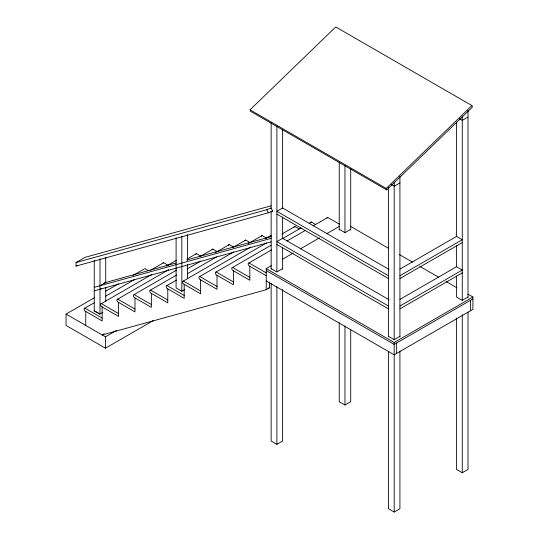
<?xml version="1.0" encoding="UTF-8"?>
<svg xmlns="http://www.w3.org/2000/svg" width="539" height="539" viewBox="0 0 539 539"><rect width="100%" height="100%" fill="white"/><g stroke="black" fill="none" stroke-linecap="round" stroke-linejoin="round"><path stroke-width="0.81" d="M250.035 109.821L335.743 26.95L471.915 105.563L472.44 107.059L386.732 189.93L250.561 111.31L250.035 109.821L386.207 188.434L386.732 189.93M386.207 188.434L471.915 105.563M76.046 262.554L266.866 209.678L271.144 208L272.606 211.126L268.328 212.811L76.046 266.091L76.046 262.554L85.068 257.346L271.036 205.81M76.046 266.091L77.434 265.289M99.991 285.737L105.469 282.571M99.991 289.268L101.359 288.48M153.568 320.402L105.442 348.187L66.068 325.455L66.068 314.089L94.507 297.669M105.442 291.356L118.567 283.777M133.146 275.362L144.816 268.624L148.461 270.726M102.161 306.94L102.161 320.934L84.933 310.99A1.886 1.091 60 0 1 84.111 309.096A1.886 1.091 60 0 1 84.933 308.146L94.413 302.675M105.348 296.362L134.514 279.519M150.556 270.261L163.681 262.682L168.707 265.586M118.567 302.419L118.567 316.413L101.339 306.469A1.886 1.091 60 0 1 100.517 304.575A1.886 1.091 60 0 1 101.339 303.625L151.654 274.58M166.234 266.158L176.442 260.263M134.972 297.899L134.972 311.892L117.745 301.948A1.886 1.091 60 0 1 116.923 300.055A1.886 1.091 60 0 1 117.745 299.105L168.788 269.635M187.013 259.111L196.492 253.64L200.798 256.126M102.861 312.344L99.722 314.156L93.981 310.841M151.378 293.378L151.378 307.371L134.15 297.427A1.886 1.091 60 0 1 133.328 295.534A1.886 1.091 60 0 1 134.15 294.584L176.442 270.167M199.774 256.699L212.898 249.119L217.204 251.605M167.784 288.857L167.784 302.851L150.556 292.906A1.886 1.091 60 0 1 149.734 291.013A1.886 1.091 60 0 1 150.556 290.063L176.805 274.91M187.013 269.015L200.872 261.017M215.452 252.596L229.304 244.598L233.609 247.084M184.19 284.336L184.19 298.33L166.962 288.385A1.886 1.091 60 0 1 166.14 286.492A1.886 1.091 60 0 1 166.962 285.542L176.442 280.071M187.377 273.758L216.543 256.914M232.585 247.657L245.71 240.077L250.015 242.563M200.596 279.815L200.596 293.809L183.368 283.864A1.886 1.091 60 0 1 182.546 281.971A1.886 1.091 60 0 1 183.368 281.021L233.683 251.976M248.263 243.554L262.116 235.556L266.421 238.043M468.014 117.071L462.267 120.386L459.356 118.701M217.001 275.294L217.001 289.288L199.774 279.343A1.886 1.091 60 0 1 198.952 277.45A1.886 1.091 60 0 1 199.774 276.5L250.817 247.03M265.397 238.615L271.232 235.247M104.128 333.789L102.161 334.928L266.219 289.719L269.5 287.826L269.5 282.059M176.091 237.76L176.091 287.967L181.832 291.282L184.702 289.625M233.407 270.773L233.407 284.767L216.179 274.823A1.886 1.091 60 0 1 215.357 272.929A1.886 1.091 60 0 1 216.179 271.979L266.495 242.934M281.803 234.094L294.927 226.515L299.233 229.001M66.068 314.089L105.442 336.821L116.377 330.508M249.813 266.253L249.813 280.246L232.585 270.302A1.886 1.091 60 0 1 231.763 268.409A1.886 1.091 60 0 1 232.585 267.459L271.232 245.144M282.901 238.413L301.126 227.889M309.15 223.254L311.333 221.994L315.638 224.48M266.219 275.725L248.991 265.781A1.886 1.091 60 0 1 248.169 263.888A1.886 1.091 60 0 1 248.991 262.938L271.595 249.887M286.91 241.048L305.135 230.524M313.159 225.895L327.739 217.473L339.226 224.103M399.925 182.896L394.184 186.211L391.274 184.533M266.219 289.719L266.219 268.624L271.326 265.673M282.261 259.36L293.196 253.047M300.486 248.836L319.445 237.888M326.735 233.683L339.132 226.521M282.625 268.624L276.884 271.939L271.144 268.624M339.226 229.311L344.967 232.626L350.707 229.311M399.985 269.062L456.526 236.419L462.267 239.734L399.925 275.725M399.925 278.569L462.267 242.57M399.985 299.374L456.526 266.724L462.267 270.039L399.925 306.037M399.925 308.874L462.267 272.882M399.925 336.343L394.184 339.658L388.444 336.343M456.526 276.008L456.526 297.029L462.267 300.351L468.014 297.036M266.219 268.624L394.184 342.501L472.932 297.036L472.932 309.352L394.184 354.817L266.219 280.934M472.932 298.929L394.184 344.394L266.219 270.517M271.144 283.568L271.144 441.01L276.884 444.325L282.625 441.01L282.625 289.456M339.226 322.652L339.226 401.703L344.967 405.018L350.707 401.703L350.707 329.383M388.444 351.287L388.444 508.735L394.184 512.05L399.925 508.735L399.925 351.287M456.526 318.057L456.526 469.429L462.267 472.743L468.014 469.429L468.014 312.169M271.144 211.537L272.606 211.126M104.034 282.968L176.266 262.877M186.817 259.953L271.205 236.567M94.251 287.327L271.144 238.312M94.251 290.858L271.144 241.843M267.883 288.271L269.5 287.826M350.781 226.515L388.592 248.344M399.5 254.637L412.584 262.197M419.854 266.394L438.759 277.309M446.029 281.506L456.937 287.799M467.845 294.099L472.932 297.036M389.084 269.46L282.625 208L276.884 211.315L388.444 275.725M276.884 214.158L388.444 278.569M389.084 299.772L282.625 238.312L276.884 241.627L388.444 306.037M276.884 244.47L388.444 308.874M248.991 262.938L266.219 272.882M232.585 267.459L249.813 277.403M216.179 271.979L233.407 281.924M199.774 276.5L217.001 286.445M183.368 281.021L200.596 290.966M166.962 285.542L184.19 295.487M150.556 290.063L167.784 300.007M134.15 294.584L151.378 304.528M117.745 299.105L134.972 309.049M101.339 303.625L118.567 313.57M84.933 308.146L102.161 318.091M266.866 209.678L268.328 212.811M470.473 300.351L470.473 310.774M468.014 110.441L468.014 297.872M462.267 116.242L462.267 300.344M462.267 314.641L462.267 472.743M456.526 122.117L456.526 236.486M456.526 245.737L456.526 266.758M399.925 176.266L399.925 336.976M396.643 342.972L396.643 353.395M394.184 182.067L394.184 339.449M394.184 342.501L394.184 512.05M388.444 187.107L388.444 336.976M350.707 168.761L350.707 230.146M344.967 165.345L344.967 232.626M344.967 325.967L344.967 405.018M339.226 162.03L339.226 230.146M282.625 129.488L282.625 208.633M282.625 217.049L282.625 238.939M282.625 247.361L282.625 269.251M276.884 126.065L276.884 271.723M276.884 286.883L276.884 444.325M271.144 122.751L271.144 208.633M271.144 211.16L271.144 269.251M187.572 234.519L187.572 260.411M187.572 264.582L187.572 278.784M181.832 236.163L181.832 291.282M105.732 257.231L105.732 283.123M105.732 287.3L105.732 301.496M105.442 336.821L105.442 348.187M99.991 258.875L99.991 314.001L94.251 310.686L94.251 260.472M85.755 311.461L85.755 325.455M326.944 218.133A1.886 1.091 60 0 1 327.739 217.473M310.518 222.944A1.886 1.091 60 0 1 311.333 221.994M294.132 227.175A1.886 1.091 60 0 1 294.927 226.515M261.321 236.217A1.886 1.091 60 0 1 262.116 235.556M244.915 240.738A1.886 1.091 60 0 1 245.71 240.077M228.482 245.548A1.886 1.091 60 0 1 229.304 244.598M212.103 249.779A1.886 1.091 60 0 1 212.898 249.119M195.772 254.058A1.886 1.091 60 0 1 196.492 253.64M162.886 263.342A1.886 1.091 60 0 1 163.681 262.682"/></g></svg>
